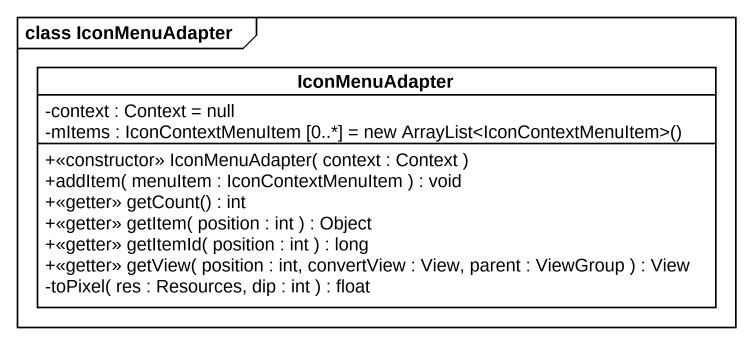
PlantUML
@startuml
mainframe class IconMenuAdapter
hide circle
hide empty members
skinparam classAttributeIconSize 0
class IconMenuAdapter {
  -context : Context = null
  {field} -mItems : IconContextMenuItem [0..*] = new ArrayList<IconContextMenuItem>()
  +<<constructor>> IconMenuAdapter( context : Context )
  +addItem( menuItem : IconContextMenuItem ) : void
  +<<getter>> getCount() : int
  +<<getter>> getItem( position : int ) : Object
  +<<getter>> getItemId( position : int ) : long
  +<<getter>> getView( position : int, convertView : View, parent : ViewGroup ) : View
  -toPixel( res : Resources, dip : int ) : float
}
@enduml
